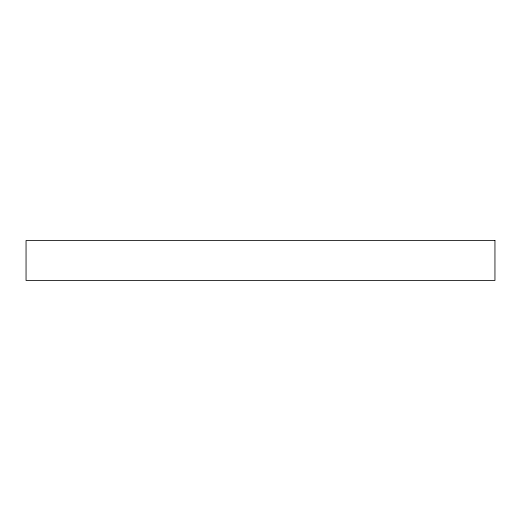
<?xml version="1.0" encoding="UTF-8"?>
<svg xmlns="http://www.w3.org/2000/svg" width="521" height="521" viewBox="0 0 521 521"><rect width="100%" height="100%" fill="white"/><g stroke="black" fill="none" stroke-linecap="round" stroke-linejoin="round"><path stroke-width="0.78" d="M494.95 240.533L26.05 240.533L26.05 280.467L494.95 280.467L494.95 240.533"/></g></svg>
